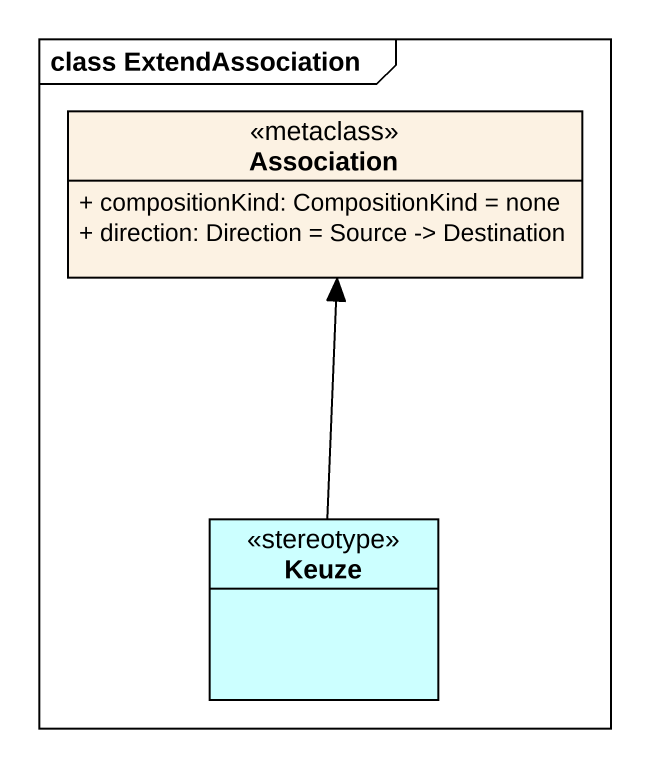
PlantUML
@startuml
mainframe class ExtendAssociation
hide circle
hide empty members
skinparam classAttributeIconSize 0
class Association <<metaclass>> {
  + compositionKind: CompositionKind = none
  + direction: Direction = Source -> Destination
}
class Keuze <<stereotype>> #CCFFFF
Keuze -up-> Association
@enduml
